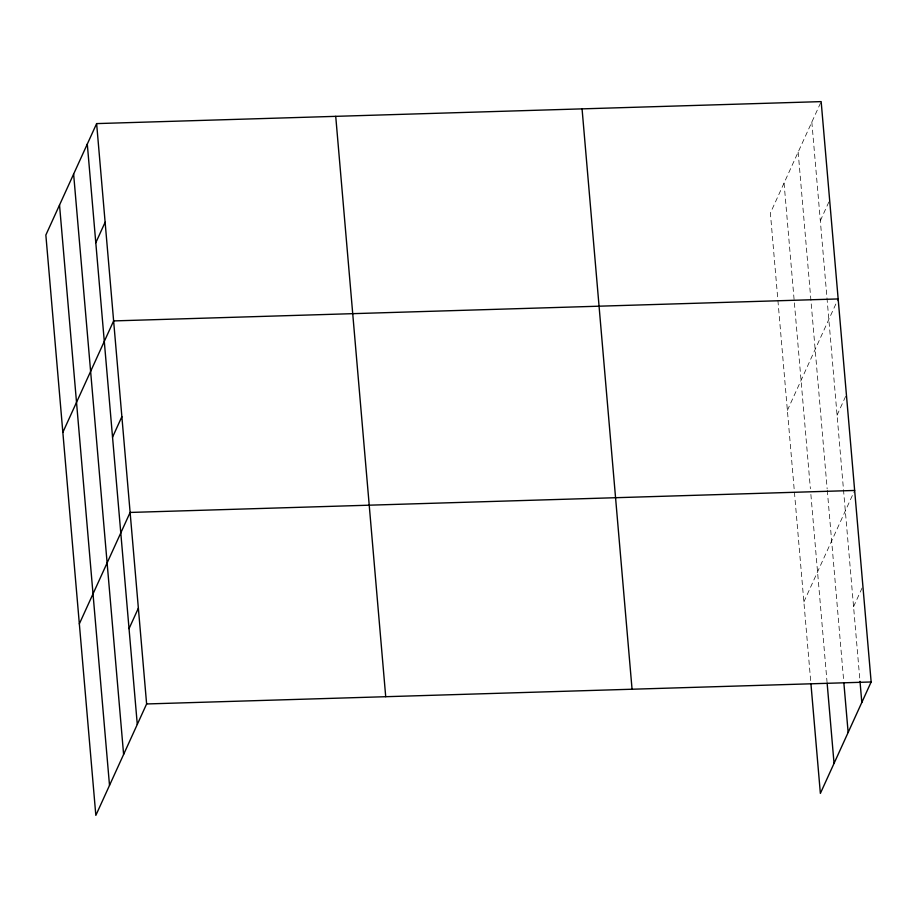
<?xml version="1.0" encoding="UTF-8"?>
<svg xmlns="http://www.w3.org/2000/svg" width="917" height="917" viewBox="0 0 917 917"><rect width="100%" height="100%" fill="white"/><g stroke="black" fill="none" stroke-linecap="round" stroke-linejoin="round"><path stroke-width="0.69" stroke-dasharray="4.58 3.44" d="M820.577 102.899L770.383 213.042L777.788 299.022M820.325 220.756L829.071 201.557M787.382 410.369L838.161 298.942M837.072 415.172L845.818 395.984M803.877 601.884L854.071 491.741M853.567 606.699L862.324 587.499M811.832 122.099L859.997 681.331M798.157 152.107L827.157 488.841M827.283 490.251L843.651 680.357M784.058 183.033L810.399 488.784M810.88 494.423L827.008 681.709M777.914 300.432L810.788 682.156"/><path stroke-width="1.38" d="M96.629 123.6L45.85 235.027L95.838 815.385L146.617 703.958L96.629 123.6L821.162 101.615L871.15 681.973L820.371 793.4L810.915 683.555M95.792 242.741L105.123 222.258M62.849 432.343L113.628 320.916L838.161 298.942M112.539 437.157L121.869 416.685M79.343 623.858L130.122 512.443L854.655 490.457M129.033 628.672L138.364 608.2M146.617 703.958L871.15 681.973M859.997 681.331L861.82 702.456M843.892 683.176L848.145 732.465M827.134 683.119L834.046 763.391M582.066 108.871L632.054 689.229M335.725 116.344L385.713 696.702M87.298 144.084L137.286 724.43M73.624 174.092L123.612 754.45M59.525 205.018L109.513 785.365"/></g></svg>
